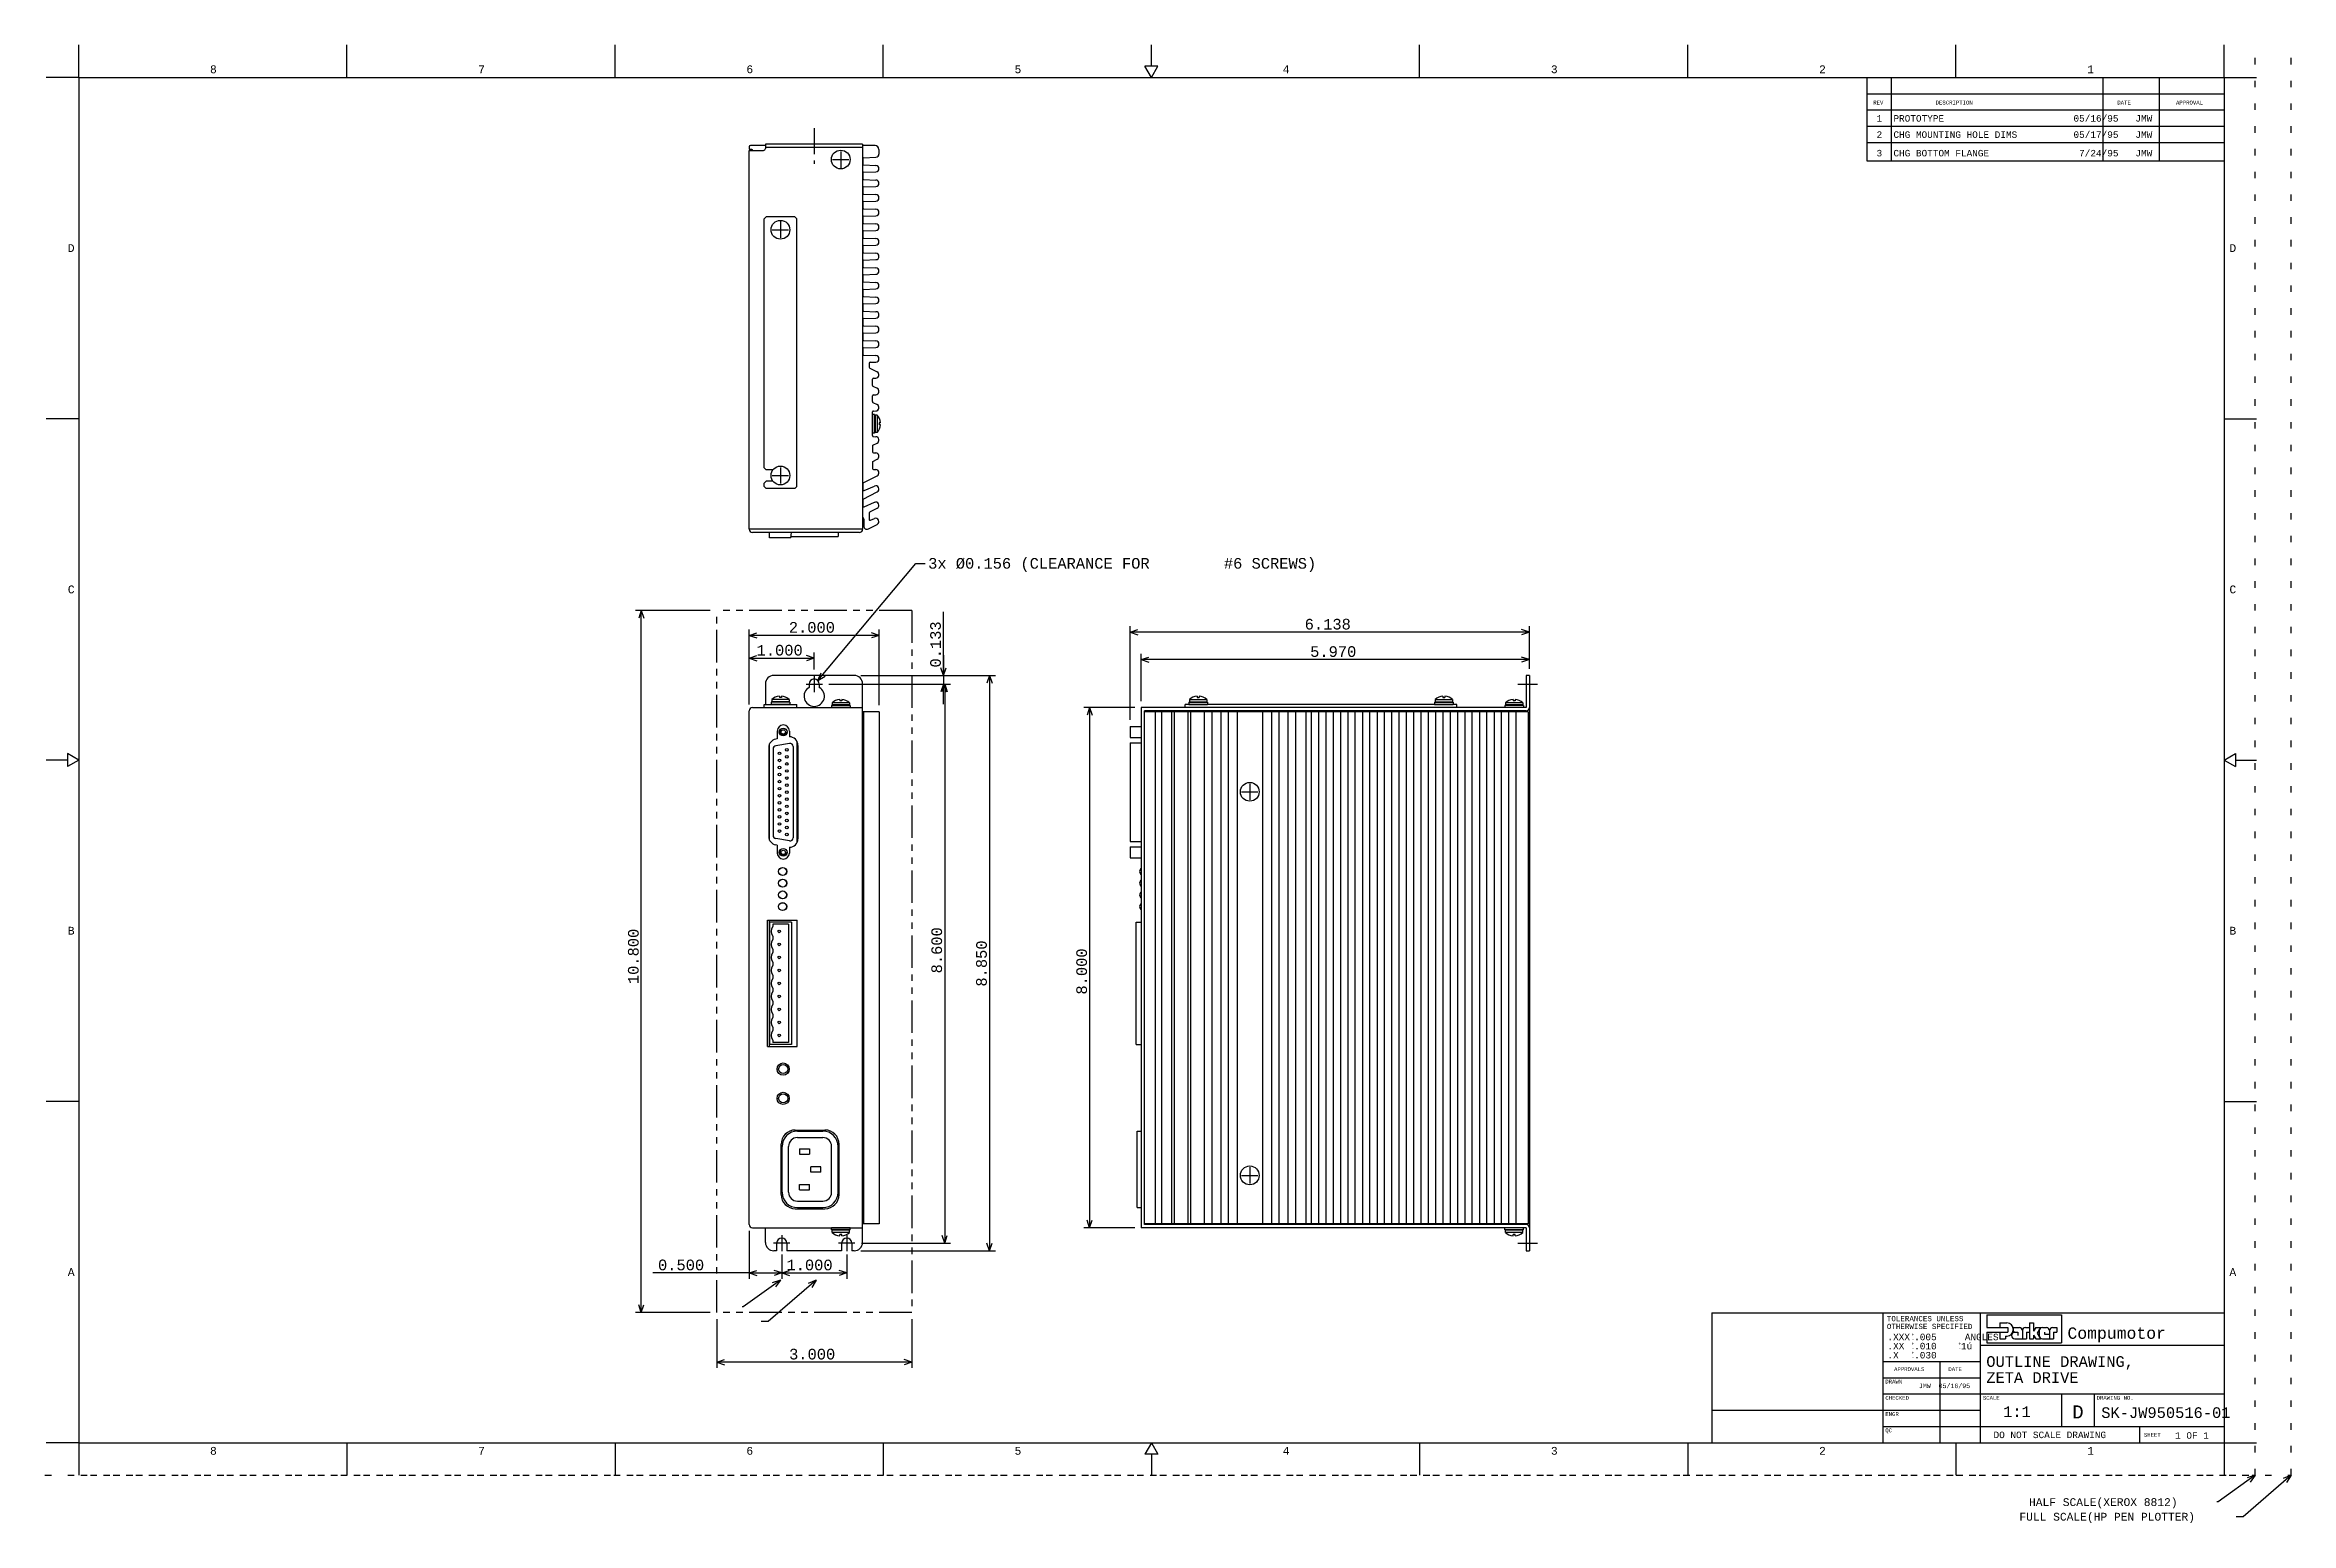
# Model space of a CAD drawing. Extents: x -10.8 to 23.7, y -4.2 to 18.5.
import ezdxf

# ---------------------------------------------------------------- set-up
doc = ezdxf.new("R2010")
doc.units = 0
for name, pattern in [('CENTER', [0.7, 0.4, -0.1, 0.1, -0.1]), ('DASHED', [0.3, 0.17, -0.13]), ('DOT', [0.25, 0, -0.25]), ('PHANTOM', [1, 0.5, -0.1, 0.1, -0.1, 0.1, -0.1])]:
    doc.linetypes.add(name, pattern=pattern)
doc.styles.get("Standard").update_dxf_attribs({"font": 'MONOTXT'})

# ---------------------------------------------------------------- blocks, each defined once
blk = doc.blocks.new('*d1')
at = {"layer": 'MC_YELLOW', "color": 2}
for p, q in [((0, 0.254996), (0, -0.480921)), ((0.499999, -0.108003), (0.499999, -0.480921)), ((0, -0.390921), (-1.484664, -0.390921)), ((0, -0.390921), (0.118108, -0.351544)), ((0, -0.390921), (0.118108, -0.430297)), ((0, -0.390921), (0.499999, -0.390921)), ((0.499999, -0.390921), (0.38189, -0.351544)), ((0.499999, -0.390921), (0.38189, -0.430297))]:
    blk.add_line(p, q, dxfattribs=at)
blk.add_text('0.500', height=0.164062, rotation=359.8999, dxfattribs=at).set_placement((-1.402558, -0.349217))
blk = doc.blocks.new('*d2')
at = {"layer": 'MC_YELLOW', "color": 2}
for p, q in [((0.499999, -0.108003), (0.499999, -0.480921)), ((1.499999, -0.108002), (1.499999, -0.480921)), ((0.499999, -0.390921), (0.618107, -0.351544)), ((0.499999, -0.390921), (0.618107, -0.430297)), ((0.499999, -0.390921), (1.499999, -0.390921)), ((1.499999, -0.390921), (1.38189, -0.351544)), ((1.499999, -0.390921), (1.38189, -0.430297))]:
    blk.add_line(p, q, dxfattribs=at)
blk.add_text('1.000', height=0.164062, rotation=359.8999, dxfattribs=at).set_placement((0.572999, -0.349217))
blk = doc.blocks.new('*d3')
at = {"layer": 'MC_YELLOW', "color": 2}
for p, q in [((-0.000002, 8.354998), (-0.000002, 9.154774)), ((-0.000002, 9.064774), (0.118106, 9.10415)), ((-0.000002, 9.064774), (0.118106, 9.025397)), ((-0.000002, 9.064774), (0.999999, 9.064774)), ((0.999999, 9.064774), (0.88189, 9.10415)), ((0.999999, 9.064774), (0.88189, 9.025397)), ((0.999999, 8.891999), (0.999999, 9.154774))]:
    blk.add_line(p, q, dxfattribs=at)
blk.add_text('1.000', height=0.164062, dxfattribs=at).set_placement((0.113633, 9.105789))
blk = doc.blocks.new('*d4')
at = {"layer": 'MC_YELLOW', "color": 2}
for p, q in [((-0.000002, 8.354998), (-0.000002, 9.506193)), ((-0.000002, 9.416193), (0.118106, 9.455569)), ((-0.000002, 9.416193), (0.118106, 9.376817)), ((1.999994, 9.416193), (-0.000002, 9.416193)), ((1.999994, 9.416193), (1.881886, 9.455569)), ((1.999994, 9.416193), (1.881886, 9.376817)), ((1.999994, 8.341999), (1.999994, 9.506193))]:
    blk.add_line(p, q, dxfattribs=at)
blk.add_text('2.000', height=0.164062, dxfattribs=at).set_placement((0.609174, 9.457209))
blk = doc.blocks.new('*d5')
at = {"layer": 'MC_YELLOW', "color": 2}
for p, q in [((2.989222, 8.8), (2.989222, 9.776025)), ((2.989222, 9.111247), (2.989222, 8.8)), ((1.224998, 8.666999), (3.079222, 8.666999)), ((1.714996, 8.8), (3.079222, 8.8)), ((2.989222, 8.8), (2.949846, 8.918108)), ((2.989222, 8.666999), (2.949846, 8.548891)), ((2.989222, 8.8), (3.028598, 8.918108)), ((2.989222, 8.8), (2.989222, 8.666999)), ((2.989222, 8.666999), (3.028598, 8.548891)), ((2.989222, 8.355752), (2.989222, 8.666999))]:
    blk.add_line(p, q, dxfattribs=at)
blk.add_text('0.133', height=0.164062, rotation=90, dxfattribs=at).set_placement((2.948203, 8.921263))
blk = doc.blocks.new('*d6')
at = {"layer": 'MC_YELLOW', "color": 2}
for p, q in [((1.224998, 8.666999), (3.097346, 8.666999)), ((3.007346, 8.666999), (2.967971, 8.548891)), ((3.007346, 8.666999), (3.046722, 8.548891)), ((3.007346, 8.666999), (3.007346, 0.066997)), ((1.724998, 0.066997), (3.097346, 0.066997)), ((3.007346, 0.066997), (2.967971, 0.185105)), ((3.007346, 0.066997), (3.046722, 0.185105))]:
    blk.add_line(p, q, dxfattribs=at)
blk.add_text('8.600', height=0.164062, rotation=90, dxfattribs=at).set_placement((2.966327, 4.216743))
blk = doc.blocks.new('*d7')
at = {"layer": 'MC_YELLOW', "color": 2}
for p, q in [((-0.600002, 9.8), (-1.749319, 9.8)), ((-1.659319, 9.8), (-1.698694, 9.681892)), ((-1.659319, 9.8), (-1.619943, 9.681892)), ((-1.659319, -0.999999), (-1.659319, 9.8)), ((-0.599999, -0.999999), (-1.749319, -0.999999)), ((-1.659319, -0.999999), (-1.698694, -0.88189)), ((-1.659319, -0.999999), (-1.619943, -0.88189))]:
    blk.add_line(p, q, dxfattribs=at)
blk.add_text('10.800', height=0.164062, rotation=89.89999, dxfattribs=at).set_placement((-1.701156, 4.051641))
blk = doc.blocks.new('*d8')
at = {"layer": 'MC_YELLOW', "color": 2}
for p, q in [((-0.499999, -1.099998), (-0.499999, -1.852592)), ((2.499996, -1.100003), (2.499996, -1.852592)), ((-0.499999, -1.762592), (-0.381891, -1.723216)), ((2.499996, -1.762592), (2.381888, -1.723216)), ((-0.499999, -1.762592), (-0.381891, -1.801968)), ((2.499996, -1.762592), (-0.499999, -1.762592)), ((2.499996, -1.762592), (2.381888, -1.801968))]:
    blk.add_line(p, q, dxfattribs=at)
blk.add_text('3.000', height=0.164062, dxfattribs=at).set_placement((0.613633, -1.721577))
blk = doc.blocks.new('*d9')
at = {"layer": 'MC_YELLOW', "color": 2}
for p, q in [((6.03, 8.405), (6.03, 9.133909)), ((6.03, 9.043909), (6.148108, 9.083285)), ((6.03, 9.043909), (6.148108, 9.004533)), ((12, 9.043909), (6.03, 9.043909)), ((12, 9.043909), (11.88189, 9.083285)), ((12, 9.043909), (11.88189, 9.004533)), ((12, 8.900002), (12, 9.133909))]:
    blk.add_line(p, q, dxfattribs=at)
blk.add_text('5.970', height=0.164062, dxfattribs=at).set_placement((8.628636, 9.084925))
blk = doc.blocks.new('*d10')
at = {"layer": 'MC_YELLOW', "color": 2}
for p, q in [((5.862, 8.115002), (5.862, 9.555299)), ((5.862, 9.465299), (5.980107, 9.504675)), ((5.862, 9.465299), (5.980107, 9.425922)), ((12, 9.465299), (5.862, 9.465299)), ((12, 9.465299), (11.88189, 9.504675)), ((12, 9.465299), (11.88189, 9.425922)), ((12, 8.900002), (12, 9.555299))]:
    blk.add_line(p, q, dxfattribs=at)
blk.add_text('6.138', height=0.164062, dxfattribs=at).set_placement((8.544636, 9.506314))
blk = doc.blocks.new('*d11')
at = {"layer": 'MC_YELLOW', "color": 2}
for p, q in [((1.714996, 8.8), (3.786073, 8.8)), ((3.696073, 8.8), (3.656697, 8.681892)), ((3.696073, 8.8), (3.735449, 8.681892)), ((3.696073, 8.8), (3.696073, -0.050002)), ((3.696073, -0.050002), (3.656697, 0.068106)), ((3.696073, -0.050002), (3.735449, 0.068106)), ((1.714996, -0.050002), (3.786073, -0.050002))]:
    blk.add_line(p, q, dxfattribs=at)
blk.add_text('8.850', height=0.164062, rotation=90, dxfattribs=at).set_placement((3.655054, 4.013634))
blk = doc.blocks.new('*d12')
at = {"layer": 'MC_YELLOW', "color": 2}
for p, q in [((5.929999, 8.304999), (5.146646, 8.304999)), ((5.236647, 8.304999), (5.19727, 8.186892)), ((5.236647, 8.304999), (5.276022, 8.186892)), ((5.236647, 8.304999), (5.236647, 0.305)), ((5.236647, 0.305), (5.19727, 0.423108)), ((5.236647, 0.305), (5.276022, 0.423108)), ((5.929998, 0.305), (5.146646, 0.305))]:
    blk.add_line(p, q, dxfattribs=at)
blk.add_text('8.000', height=0.164062, rotation=90, dxfattribs=at).set_placement((5.195628, 3.891045))

msp = doc.modelspace()

# ---------------------------------------------------------------- linework, layer by layer
at = {"layer": 'MC_BRIGHTPINKE', "color": 1}
for p, q in [((-0.000015, 16.92999), (-0.000015, 16.90199)), ((0.24999, 16.95), (0.019985, 16.95)), ((1.935986, 16.95), (1.744987, 16.95)), ((0.040984, 16.88699), (0.014985, 16.88699)), ((1.745984, 16.74849), (1.745984, 16.66649)), ((1.760458, 16.76349), (1.947725, 16.77002)), ((1.760461, 16.6515), (1.947728, 16.64496)), ((1.995985, 16.89), (1.995985, 16.81999)), ((1.745984, 16.5235), (1.745984, 16.4415)), ((1.745984, 16.29849), (1.745984, 16.21649)), ((1.760459, 16.53848), (1.947725, 16.54503)), ((1.760459, 16.31349), (1.947725, 16.32002)), ((1.760462, 16.4265), (1.947728, 16.41997)), ((1.745985, 16.0735), (1.745985, 15.9915)), ((1.760459, 16.08849), (1.947726, 16.09503)), ((1.760462, 16.20151), (1.947729, 16.19496)), ((1.760462, 15.97651), (1.947729, 15.96997)), ((1.745985, 15.8485), (1.745985, 15.7665)), ((1.745985, 15.6235), (1.745985, 15.5415)), ((1.76046, 15.86349), (1.947726, 15.87003)), ((1.76046, 15.63849), (1.947726, 15.64503)), ((1.760462, 15.75151), (1.947729, 15.74497)), ((1.745985, 15.3985), (1.745985, 15.3165)), ((1.760461, 15.41349), (1.947727, 15.42003)), ((1.760462, 15.30151), (1.947729, 15.29497)), ((1.760463, 15.52651), (1.947729, 15.51997)), ((1.745986, 15.1735), (1.745986, 15.0915)), ((1.745986, 14.9485), (1.745986, 14.8665)), ((1.760461, 15.18849), (1.947727, 15.19503)), ((1.760461, 14.96349), (1.947728, 14.97003)), ((1.760463, 15.07651), (1.94773, 15.06997)), ((1.745986, 14.7235), (1.745986, 14.6415)), ((1.760462, 14.73849), (1.947728, 14.74503)), ((1.760462, 14.51349), (1.947728, 14.52003)), ((1.760463, 14.85151), (1.94773, 14.84497)), ((1.760463, 14.62651), (1.94773, 14.61997)), ((1.745986, 14.4985), (1.745986, 14.4165)), ((1.745987, 14.2735), (1.745987, 14.1915)), ((1.760463, 14.40151), (1.94773, 14.39497)), ((1.760463, 14.28849), (1.947729, 14.29503)), ((1.760463, 14.17651), (1.947731, 14.16997)), ((1.745987, 14.0485), (1.745987, 13.9665)), ((1.745987, 13.8235), (1.745987, 13.7415)), ((1.760463, 14.0635), (1.947729, 14.07003)), ((1.760463, 13.83849), (1.947729, 13.84503)), ((1.760464, 13.95151), (1.947731, 13.94497)), ((1.760465, 13.72651), (1.947731, 13.71997)), ((1.845989, 13.602), (1.845989, 13.53929)), ((1.854179, 13.52593), (1.96869, 13.46758)), ((1.860466, 13.61699), (1.947731, 13.62003)), ((1.895988, 13.26186), (1.895988, 13.35677)), ((1.904179, 13.2485), (1.967731, 13.21612)), ((1.910465, 13.37176), (1.947734, 13.37306)), ((1.895988, 13.01186), (1.895988, 13.10205)), ((1.895988, 12.48796), (1.895988, 12.85204)), ((1.904179, 12.9985), (1.967731, 12.96612)), ((1.910462, 12.86703), (1.948463, 12.86836)), ((1.910464, 13.11704), (1.946041, 13.11828)), ((1.946038, 13.11828), (1.948462, 13.11836)), ((1.946041, 13.11828), (1.948464, 13.11837)), ((1.910463, 12.47297), (1.948465, 12.47164)), ((1.895988, 12.32814), (1.895988, 12.23796)), ((1.904178, 12.34151), (1.967731, 12.37389)), ((1.904179, 12.09151), (1.967731, 12.12389)), ((1.910464, 12.22297), (1.946041, 12.22172)), ((1.946041, 12.22173), (1.948464, 12.22164)), ((1.745987, 11.74976), (1.745987, 11.65904)), ((1.754177, 11.76312), (1.96869, 11.87243)), ((1.895988, 12.07814), (1.895988, 11.98324)), ((1.910465, 11.96825), (1.947734, 11.96695)), ((1.745987, 11.49976), (1.745987, 11.40904)), ((1.754178, 11.51313), (1.96869, 11.62243)), ((1.76685, 11.64523), (1.926446, 11.713)), ((1.76685, 11.39523), (1.926454, 11.463)), ((1.76099, 11.2015), (1.76099, 11.09819)), ((1.83369, 11.05364), (1.96869, 11.12243)), ((1.845989, 11.30071), (1.845989, 11.2015)), ((1.854178, 11.31408), (1.96869, 11.37243)), ((1.866852, 11.1877), (1.926453, 11.213)), ((1.999997, 8.241999), (1.744996, 8.241999)), ((1.76099, 0.366998), (1.760987, 8.241999)), ((1.999994, 8.241999), (1.999996, 0.366998)), ((6.07819, 0.355), (6.078192, 8.254999)), ((11.98, 8.242), (6.078192, 8.242001)), ((6.246974, 8.242001), (6.246975, 0.367)), ((6.339903, 8.242001), (6.339905, 0.367)), ((6.496974, 8.242001), (6.496975, 0.366999)), ((6.538953, 8.242001), (6.538954, 0.366999)), ((6.746974, 8.242001), (6.746975, 0.366999)), ((6.788949, 8.242001), (6.788951, 0.366999)), ((6.99875, 8.242001), (6.998752, 0.366999)), ((7.117332, 8.242001), (7.117334, 0.367)), ((7.253494, 8.242001), (7.253496, 0.367)), ((7.367332, 8.242001), (7.367334, 0.367)), ((7.503473, 8.242001), (7.503475, 0.367)), ((7.896522, 8.242001), (7.896523, 0.367)), ((8.032669, 8.241999), (8.032671, 0.367)), ((8.146532, 8.241999), (8.146534, 0.367)), ((8.282669, 8.241999), (8.282671, 0.367)), ((8.401251, 8.241999), (8.401253, 0.367)), ((8.560099, 8.241999), (8.560101, 0.367)), ((8.646479, 8.241999), (8.646481, 0.367)), ((8.757021, 8.241999), (8.757023, 0.366999)), ((8.867992, 8.241999), (8.867993, 0.366999)), ((8.982021, 8.241999), (8.982022, 0.366999)), ((9.092991, 8.241999), (9.092993, 0.366999)), ((9.20702, 8.241999), (9.207022, 0.366999)), ((9.317991, 8.241999), (9.317992, 0.366999)), ((9.43202, 8.241999), (9.432021, 0.366999)), ((9.54299, 8.241999), (9.542992, 0.366999)), ((9.657019, 8.241999), (9.657021, 0.366999)), ((9.76799, 8.241999), (9.767991, 0.366999)), ((9.882019, 8.241999), (9.88202, 0.366999)), ((9.992989, 8.241999), (9.99299, 0.366999)), ((10.10702, 8.241999), (10.10702, 0.366999)), ((10.21799, 8.241999), (10.21799, 0.366999)), ((10.33202, 8.241999), (10.33202, 0.366999)), ((10.44299, 8.241999), (10.44299, 0.366999)), ((10.55702, 8.241999), (10.55702, 0.366999)), ((10.66799, 8.241999), (10.66799, 0.366999)), ((10.78202, 8.242), (10.78202, 0.366999)), ((10.89299, 8.242), (10.89299, 0.366999)), ((11.00702, 8.242), (11.00702, 0.366999)), ((11.11799, 8.242), (11.11799, 0.366999)), ((11.23201, 8.242), (11.23202, 0.366999)), ((11.34299, 8.242), (11.34299, 0.366999)), ((11.45701, 8.242), (11.45702, 0.366999)), ((11.56798, 8.242), (11.56799, 0.366999)), ((11.68201, 8.242), (11.68202, 0.366999)), ((11.79298, 8.242), (11.79299, 0.366999)), ((11.98, 8.242), (11.98, 0.367)), ((1.999996, 0.366998), (1.744999, 0.366998)), ((11.98, 0.367), (6.07819, 0.367001))]:
    msp.add_line(p, q, dxfattribs=at)
for centre, radius, start, end in [((0.019985, 16.92999), 0.020004, 90.00018, 180), ((1.935986, 16.89), 0.059999, 0, 90), ((0.014985, 16.90199), 0.015, 180, 270), ((0.040984, 16.87199), 0.014999, 15.45855, 90.00023), ((1.760984, 16.74849), 0.015009, 91.99915, 180), ((1.760984, 16.66649), 0.015, 180, 267.9988), ((1.945983, 16.81999), 0.050003, 271.9991, 360), ((1.945983, 16.595), 0.050003, 272.0002, 447.9992), ((1.760984, 16.29849), 0.015009, 91.99915, 180), ((1.760984, 16.4415), 0.014999, 180, 268.0009), ((1.760984, 16.5235), 0.014993, 92.00119, 180), ((1.945983, 16.37), 0.050003, 272.0002, 447.9998), ((1.760984, 16.21649), 0.014999, 180, 267.9988), ((1.760985, 15.9915), 0.015, 180, 267.9997), ((1.760985, 16.0735), 0.014993, 92.00119, 180), ((1.945983, 16.14499), 0.049988, 272.0008, 447.9998), ((1.945984, 15.92), 0.05, 271.9992, 448.0008), ((1.760985, 15.8485), 0.015, 92.00029, 180), ((1.760985, 15.7665), 0.015, 180, 267.9997), ((1.760985, 15.6235), 0.015, 92.00029, 180), ((1.945984, 15.695), 0.05, 272.0003, 447.9997), ((1.760985, 15.3985), 0.015, 92.00029, 180), ((1.760985, 15.5415), 0.014999, 180, 267.9997), ((1.760985, 15.3165), 0.014999, 180, 267.9997), ((1.945984, 15.47), 0.05, 272.0003, 447.9997), ((1.945984, 15.245), 0.05, 272.0003, 447.9997), ((1.760986, 15.1735), 0.015, 92.00029, 180), ((1.760986, 15.0915), 0.015, 180, 267.9997), ((1.760986, 14.9485), 0.015, 92.00029, 180), ((1.760986, 14.8665), 0.015, 180, 267.9997), ((1.945985, 15.02), 0.05, 271.9992, 448.0008), ((1.760986, 14.7235), 0.015, 92.00029, 180), ((1.760986, 14.4985), 0.015, 92.00029, 180), ((1.760986, 14.6415), 0.014999, 180, 267.9997), ((1.945985, 14.795), 0.05, 272.0003, 447.9997), ((1.945985, 14.57), 0.05, 272.0003, 447.9997), ((1.760986, 14.4165), 0.014999, 180, 267.9997), ((1.760987, 14.2735), 0.015, 92.00029, 180), ((1.760987, 14.1915), 0.015, 180, 267.9997), ((1.945985, 14.345), 0.05, 272.0003, 447.9997), ((1.945986, 14.12), 0.05, 271.9992, 448.0008), ((1.760987, 14.0485), 0.015, 92.00029, 180), ((1.760987, 13.9665), 0.015, 180, 267.9997), ((1.760987, 13.8235), 0.015, 92.00029, 180), ((1.945986, 13.895), 0.05, 272.0003, 447.9997), ((1.760987, 13.7415), 0.014999, 180, 267.9997), ((1.860989, 13.602), 0.015, 91.99665, 180), ((1.860989, 13.53929), 0.014999, 180, 243.0016), ((1.945986, 13.67), 0.05, 272.0003, 447.9997), ((1.910988, 13.35677), 0.015, 91.99665, 180), ((1.910988, 13.26186), 0.014999, 180, 243.0016), ((1.944234, 13.17), 0.051753, 272.0001, 422.9996), ((1.945989, 13.42303), 0.05, 272.6456, 423.0005), ((1.910988, 13.10205), 0.015, 91.99665, 180), ((1.910988, 12.85204), 0.015, 92.00758, 180), ((1.910988, 13.01186), 0.014999, 180, 243.0016), ((1.944234, 12.92), 0.051753, 272.0001, 422.9996), ((1.910988, 12.48796), 0.014999, 180, 267.9961), ((1.944235, 12.42), 0.051753, 297.0004, 447.9999), ((1.910988, 12.32814), 0.014999, 116.9984, 180), ((1.910988, 12.23796), 0.014999, 180, 268.0034), ((1.944235, 12.17), 0.051753, 297.0004, 447.9999), ((1.760987, 11.74976), 0.015, 117.0017, 180), ((1.910988, 12.07814), 0.014999, 116.9984, 180), ((1.910988, 11.98324), 0.014999, 180, 268.0034), ((1.945989, 11.91698), 0.05, 296.9995, 447.3544), ((1.760987, 11.65904), 0.015, 180, 293.0049), ((1.760987, 11.40904), 0.015, 180, 293.0049), ((1.760987, 11.49976), 0.014999, 116.9984, 180), ((1.945989, 11.41698), 0.050001, 297.0005, 474.9995), ((1.945989, 11.66698), 0.05, 296.9995, 473.0073), ((1.727489, 11.2015), 0.0335, 0, 58.49048), ((1.81099, 11.09819), 0.05, 180, 297), ((1.86099, 11.30071), 0.015, 117.0017, 180), ((1.86099, 11.2015), 0.015, 180, 293.0049), ((1.945989, 11.16698), 0.050001, 297.0005, 474.9995)]:
    msp.add_arc(centre, radius, start, end, dxfattribs=at)
at = {"layer": 'MC_BROWN', "color": 1}
for p, q in [((0.230489, 15.825), (0.260489, 15.855)), ((0.230494, 11.9905), (0.23049, 15.825)), ((0.70049, 15.855), (0.260489, 15.855)), ((0.700491, 15.855), (0.730492, 15.825)), ((0.730494, 11.705), (0.730491, 15.825)), ((0.230494, 11.9905), (0.260493, 11.9605)), ((0.260494, 11.7895), (0.230494, 11.7595)), ((0.230494, 11.705), (0.230494, 11.7595)), ((0.364003, 11.9605), (0.260494, 11.9605)), ((0.364004, 11.7895), (0.260494, 11.7895)), ((0.230494, 11.705), (0.260493, 11.675)), ((0.700494, 11.675), (0.260494, 11.675)), ((0.700495, 11.675), (0.730494, 11.705)), ((0.230494, 8.304998), (0.230494, 8.354999)), ((0.230494, 8.354999), (0.730494, 8.354999)), ((0.230494, 8.304998), (0.730494, 8.304998)), ((0.730494, 8.304998), (0.730494, 8.354999)), ((10.885, 8.355), (6.705, 8.355)), ((6.705, 8.305), (6.705, 8.355)), ((10.885, 8.304999), (6.705, 8.305)), ((10.885, 8.304999), (10.885, 8.355))]:
    msp.add_line(p, q, dxfattribs=at)
at = {"layer": 'MC_DKGREEN', "color": 3}
for p in [(0.642414, 10.93875), (1.368001, 11)]:
    msp.add_line(p, (1.368001, 10.93875), dxfattribs=at)
at = {"layer": 'MC_LTBLUE', "color": 4}
for p, q in [((1.744987, 16.97), (0.24999, 16.96999)), ((0.24999, 16.96999), (0.24999, 16.90599)), ((1.744987, 16.97), (1.744999, 11.05)), ((0, 11.05), (-0.000015, 16.87599)), ((-0.000015, 16.87599), (0.21999, 16.87599)), ((1.744987, 16.92), (0.24999, 16.92)), ((1.744999, 11.2), (1.744999, 11.05)), ((1.744999, 11.048), (0, 11.048)), ((1.695, 11.00001), (0.049999, 11)), ((0.250006, 8.670001), (0.250005, 8.354999)), ((1.614997, 8.8), (0.380006, 8.8)), ((0.922006, 8.667003), (0.922006, 8.615679)), ((1.078006, 8.667003), (1.078006, 8.615671)), ((1.744997, 0.079997), (1.744997, 8.669999)), ((11.95, 8.800001), (11.95, 8.304998)), ((12, 8.800001), (11.95, 8.800001)), ((12, 8.800002), (12, -0.05)), ((0.049997, 8.304998), (1.744997, 8.304996)), ((6.03, 8.304999), (6.029998, 0.305)), ((11.95, 8.304998), (6.03, 8.304999)), ((0, 0.354997), (-0.000002, 8.254997)), ((11.95, 8.254998), (6.078, 8.254999)), ((0.300002, 7.689166), (0.3, 6.323831)), ((0.432005, 7.823201), (0.409081, 7.81916)), ((0.432002, 7.944999), (0.432002, 7.823203)), ((0.618001, 7.944999), (0.618001, 7.856)), ((0.750001, 7.724002), (0.749999, 6.288999)), ((0.432007, 6.1898), (0.409085, 6.193842)), ((0.432, 6.189795), (0.432, 6.067998)), ((0.617999, 6.156999), (0.618, 6.067998)), ((0.282999, 5.034496), (0.74, 5.034498)), ((0.283001, 3.094495), (0.282999, 5.034496)), ((0.74, 3.094497), (0.74, 5.034498)), ((0.283001, 3.094495), (0.74, 3.094497)), ((0.709, 1.807497), (1.165, 1.807496)), ((0.491001, 0.815498), (0.491, 1.589497)), ((1.383001, 0.815497), (1.383, 1.589496)), ((0.709002, 0.597498), (1.165001, 0.597497)), ((11.95, 0.354999), (6.077998, 0.355)), ((0.049998, 0.304996), (1.744998, 0.304997)), ((0.249999, 0.079999), (0.25, 0.304996)), ((0.421999, 0.066997), (0.421999, -0.050001)), ((0.577999, 0.066997), (0.577999, -0.050001)), ((1.421999, 0.066997), (1.421999, -0.050002)), ((1.577999, 0.066997), (1.577999, -0.050002)), ((11.95, 0.304999), (6.029998, 0.305)), ((11.95, 0.304999), (11.95, -0.05)), ((0.421999, -0.050001), (0.379999, -0.050001)), ((1.421999, -0.050002), (0.577999, -0.050001)), ((1.614997, -0.050002), (1.577999, -0.050002)), ((11.95, -0.05), (12, -0.05))]:
    msp.add_line(p, q, dxfattribs=at)
at = {"layer": 'MC_LTBLUE', "color": 4, "linetype": 'CENTER'}
for p, q in [((0.999999, 17.22), (0.999999, 16.67)), ((1.282986, 16.73499), (1.532986, 16.73499)), ((1.407985, 16.85999), (1.407986, 16.60999)), ((0.35549, 15.655), (0.60549, 15.655)), ((0.48049, 15.78), (0.48049, 15.53)), ((0.355494, 11.875), (0.605494, 11.875)), ((0.480494, 12), (0.480494, 11.75))]:
    msp.add_line(p, q, dxfattribs=at)
at = {"layer": 'MC_LTBLUE', "color": 4}
for centre, radius in [((0.515002, 5.784494), 0.0625), ((0.515002, 5.604493), 0.0625), ((0.515002, 5.424494), 0.0625), ((0.515002, 5.244495), 0.0625), ((0.523002, 2.744495), 0.094), ((0.523, 2.294496), 0.094)]:
    msp.add_circle(centre, radius, dxfattribs=at)
for centre, radius, start, end in [((0.21999, 16.90599), 0.029999, 270, 360), ((0.049999, 11.05), 0.05, 180, 270.0002), ((1.695, 11.05), 0.05, 270, 360), ((0.380006, 8.67), 0.13, 90, 179.9996), ((1.000006, 8.667003), 0.077999, 0, 180), ((1.614997, 8.67), 0.129999, 0, 90), ((0.049997, 8.254996), 0.05, 90, 180), ((0.999999, 8.479999), 0.1565, 119.8915, 420.1028), ((11.95, 8.304998), 0.05, 270, 360), ((0.525002, 7.944999), 0.092999, 0, 180), ((0.432002, 7.689166), 0.132, 100, 180), ((0.618001, 7.724), 0.132, 0, 90.00041), ((0.432, 6.323831), 0.132001, 180, 260), ((0.617999, 6.288999), 0.132, 270, 360), ((0.525002, 6.067998), 0.093, 180, 270), ((0.525002, 6.067998), 0.093, 270, 360), ((0.709, 1.589497), 0.217999, 90, 180), ((1.165, 1.589496), 0.217999, 0, 90), ((0.709002, 0.815498), 0.218, 180.0003, 270), ((1.165001, 0.815497), 0.217999, 270, 360), ((0.049999, 0.354997), 0.05, 180, 270), ((11.95, 0.304998), 0.05, 0, 90), ((0.379999, 0.079999), 0.13, 180, 270), ((0.499999, 0.066997), 0.077999, 0, 180), ((1.499999, 0.066997), 0.077999, 0, 180), ((1.614997, 0.079997), 0.129999, 270, 360)]:
    msp.add_arc(centre, radius, start, end, dxfattribs=at)
at = {"layer": 'MC_PINK', "color": 6}
for p, q in [((-10.31302, 17.99799), (-10.31302, 18.49799)), ((-6.188025, 17.99799), (-6.188025, 18.49799)), ((-2.063025, 17.99799), (-2.063025, 18.49799)), ((2.061975, 17.99799), (2.061975, 18.49799)), ((6.186975, 18.17299), (6.186975, 18.49799)), ((10.31198, 17.99799), (10.31198, 18.49799)), ((14.43698, 17.99799), (14.43698, 18.49799)), ((18.56197, 17.99799), (18.56197, 18.49799)), ((22.68697, 17.99799), (22.68697, 18.49799)), ((-10.31302, 17.99799), (-10.81302, 17.99799)), ((-10.31302, 17.99799), (-10.31302, -3.00201)), ((-10.31302, 17.99799), (22.68697, 17.99799)), ((6.28801, 18.17299), (6.085939, 18.17299)), ((6.186975, 17.99799), (6.085939, 18.17299)), ((6.186979, 17.99799), (6.288015, 18.17297)), ((17.18896, 17.99799), (17.18896, 17.49799)), ((17.56396, 17.99799), (17.56396, 17.49799)), ((20.81897, 17.99799), (20.81897, 17.49799)), ((21.68896, 17.99799), (21.68896, 17.49799)), ((22.68697, 17.99799), (22.68697, -3.00201)), ((22.68697, 17.99799), (23.18697, 17.99799)), ((17.18896, 17.74799), (22.68697, 17.74799)), ((17.18896, 17.49799), (22.68697, 17.49799)), ((-10.31302, 12.74799), (-10.81302, 12.74799)), ((22.68697, 12.74799), (23.18697, 12.74799)), ((-10.48803, 7.497989), (-10.81302, 7.497989)), ((-10.48803, 7.599024), (-10.48803, 7.396953)), ((-10.31302, 7.497988), (-10.48803, 7.396954)), ((-10.31302, 7.497989), (-10.48802, 7.599025)), ((22.68697, 7.497989), (22.86197, 7.599023)), ((22.68697, 7.497988), (22.86197, 7.396953)), ((22.86197, 7.599024), (22.86197, 7.396953)), ((22.86197, 7.497989), (23.18697, 7.497989)), ((-10.31302, 2.247989), (-10.81302, 2.247989)), ((22.68697, 2.247989), (23.18697, 2.247989)), ((14.80698, -1.00201), (22.68697, -1.00201)), ((14.80698, -1.00201), (14.80698, -3.00201)), ((17.43697, -1.00201), (17.43697, -3.00201)), ((18.93697, -1.00201), (18.93697, -3.00201)), ((19.03696, -1.03701), (19.03696, -1.229011)), ((19.03696, -1.03701), (20.18695, -1.03701)), ((19.03696, -1.229011), (19.35796, -1.229011)), ((19.03696, -1.29976), (19.35796, -1.29976)), ((19.03696, -1.29976), (19.03696, -1.46701)), ((19.23471, -1.15826), (19.34721, -1.15826)), ((19.23471, -1.15826), (19.23471, -1.229011)), ((19.23471, -1.29976), (19.23471, -1.40451)), ((19.32646, -1.362761), (19.32646, -1.40451)), ((19.32646, -1.362761), (19.35071, -1.362761)), ((19.35796, -1.229011), (19.35796, -1.29976)), ((19.44446, -1.22951), (19.53746, -1.22951)), ((19.44446, -1.22951), (19.44446, -1.29951)), ((19.44446, -1.29951), (19.51445, -1.29951)), ((19.51445, -1.29951), (19.51445, -1.35201)), ((19.58446, -1.27651), (19.58446, -1.40451)), ((19.63145, -1.22951), (19.69446, -1.22951)), ((19.64696, -1.29951), (19.64696, -1.40451)), ((19.64696, -1.29951), (19.69446, -1.29951)), ((19.69446, -1.159511), (19.69446, -1.40451)), ((19.69446, -1.159511), (19.75696, -1.159511)), ((19.75696, -1.159511), (19.75696, -1.286375)), ((19.75696, -1.347645), (19.75696, -1.40451)), ((19.78978, -1.22951), (19.75731, -1.285759)), ((19.75731, -1.34826), (19.78979, -1.40451)), ((19.78978, -1.22951), (19.86195, -1.22951)), ((19.86195, -1.229511), (19.81143, -1.31701)), ((19.81143, -1.31701), (19.86195, -1.404511)), ((19.84445, -1.27651), (19.84445, -1.357511)), ((19.89145, -1.22951), (19.95496, -1.22951)), ((19.9232, -1.29951), (19.9232, -1.33451)), ((19.9232, -1.33451), (20.00195, -1.33451)), ((20.00195, -1.27651), (20.00195, -1.40451)), ((20.00195, -1.27651), (20.00195, -1.40451)), ((20.04895, -1.22951), (20.11195, -1.22951)), ((20.06445, -1.29951), (20.06445, -1.40451)), ((20.06445, -1.29951), (20.11195, -1.29951)), ((20.11195, -1.22951), (20.11195, -1.29951)), ((20.18695, -1.03701), (20.18695, -1.46701)), ((18.93697, -1.50201), (22.68697, -1.50201)), ((19.03696, -1.46701), (20.18695, -1.46701)), ((19.23471, -1.40451), (19.32646, -1.40451)), ((19.46945, -1.40451), (19.64696, -1.40451)), ((19.69446, -1.40451), (19.75696, -1.40451)), ((19.78978, -1.40451), (19.86195, -1.40451)), ((19.89145, -1.40451), (20.06445, -1.40451)), ((17.43697, -1.75201), (18.93697, -1.75201)), ((17.43697, -2.00201), (18.93697, -2.00201)), ((18.31197, -1.75201), (18.31197, -3.00201)), ((17.43697, -2.25201), (22.68697, -2.25201)), ((20.18697, -2.25201), (20.18697, -2.75201)), ((20.68697, -2.25201), (20.68697, -2.75201)), ((14.80698, -2.50201), (18.93697, -2.50201)), ((17.43697, -2.75201), (22.68697, -2.75201)), ((21.38696, -2.75201), (21.38696, -3.00201)), ((-10.31302, -3.00201), (-10.81302, -3.00201)), ((-10.31302, -3.00201), (22.68697, -3.00201)), ((-10.31302, -3.00201), (-10.31302, -3.50201)), ((-6.188025, -3.00201), (-6.188025, -3.50201)), ((-2.063025, -3.00201), (-2.063025, -3.50201)), ((2.061975, -3.00201), (2.061975, -3.50201)), ((6.186974, -3.002011), (6.085938, -3.177009)), ((6.186975, -3.002013), (6.28801, -3.17701)), ((10.31198, -3.00201), (10.31198, -3.50201)), ((14.43698, -3.00201), (14.43698, -3.50201)), ((18.56197, -3.00201), (18.56197, -3.50201)), ((22.68697, -3.00201), (23.18697, -3.00201)), ((22.68697, -3.00201), (22.68697, -3.50201)), ((6.28801, -3.17701), (6.085939, -3.17701)), ((6.186975, -3.17701), (6.186975, -3.50201))]:
    msp.add_line(p, q, dxfattribs=at)
for centre, radius, start, end in [((19.34721, -1.255497), 0.097244, 0, 90), ((19.34721, -1.265523), 0.097238, 270, 360), ((19.46945, -1.35201), 0.0525, 90, 270), ((19.53746, -1.27651), 0.046997, 0, 90), ((19.63145, -1.27651), 0.047, 90, 180), ((19.89145, -1.27651), 0.047, 90, 180), ((19.89145, -1.357511), 0.046997, 180, 270), ((19.95496, -1.27651), 0.046997, 0, 90), ((20.04895, -1.27651), 0.047, 90, 180)]:
    msp.add_arc(centre, radius, start, end, dxfattribs=at)
at = {"layer": 'MC_RED', "color": 1}
for p, q in [((0.312992, 10.91874), (0.312992, 11)), ((0.638886, 10.91874), (0.312992, 10.91874)), ((0.638886, 10.91874), (0.652992, 10.99874)), ((0.313, 6.266707), (0.313003, 7.74629)), ((0.368003, 7.668383), (0.368, 6.339615)), ((0.619317, 7.75465), (0.409316, 7.717622)), ((0.678002, 7.70541), (0.678, 6.302588)), ((0.733003, 7.788797), (0.733001, 6.224204)), ((0.619319, 6.253344), (0.409318, 6.290371)), ((0.313002, 3.094495), (0.313003, 5.034497)), ((0.653003, 5.002997), (0.313003, 5.002995)), ((0.313003, 5.002995), (0.313003, 3.122995)), ((0.363004, 4.972997), (0.363004, 4.937997)), ((0.603004, 4.972997), (0.363004, 4.972997)), ((0.603004, 4.972997), (0.603003, 3.152994)), ((0.653003, 5.002997), (0.653003, 3.122995)), ((0.363001, 4.787993), (0.363001, 4.737998)), ((0.363001, 4.587994), (0.363001, 4.537998)), ((0.363001, 4.387995), (0.363001, 4.337997)), ((0.363001, 4.187994), (0.363001, 4.137999)), ((0.363001, 3.987995), (0.363001, 3.937998)), ((0.363001, 3.787994), (0.363001, 3.737997)), ((0.363003, 3.587994), (0.363003, 3.537998)), ((0.653003, 3.122995), (0.313003, 3.122995)), ((0.363003, 3.387995), (0.363003, 3.337997)), ((0.363003, 3.187994), (0.363003, 3.152994)), ((0.603003, 3.152994), (0.363003, 3.152994)), ((0.741999, 1.790998), (1.131999, 1.790998)), ((0.506001, 0.849998), (0.505999, 1.554998)), ((0.606001, 0.849998), (0.605999, 1.554998)), ((0.741999, 1.690998), (1.131999, 1.690997)), ((0.775499, 1.518497), (0.9255, 1.518498)), ((0.775499, 1.518497), (0.775501, 1.436498)), ((0.775501, 1.436498), (0.925501, 1.436499)), ((0.9255, 1.518498), (0.925501, 1.436499)), ((1.268001, 0.849998), (1.267999, 1.554997)), ((1.368001, 0.849998), (1.367999, 1.554997)), ((1.100501, 1.243497), (0.9505, 1.243498)), ((0.9505, 1.161498), (0.9505, 1.243498)), ((1.1005, 1.161497), (0.9505, 1.161498)), ((1.1005, 1.161497), (1.100501, 1.243497)), ((0.742002, 0.713999), (1.132001, 0.713998)), ((0.775501, 0.968499), (0.925502, 0.968497)), ((0.775501, 0.886499), (0.775501, 0.968499)), ((0.775501, 0.886499), (0.925502, 0.886497)), ((0.925502, 0.886497), (0.925502, 0.968497)), ((0.742002, 0.613998), (1.132001, 0.613997))]:
    msp.add_line(p, q, dxfattribs=at)
for centre, radius in [((0.523003, 7.929998), 0.06), ((0.523003, 7.929998), 0.03335), ((0.523001, 6.077997), 0.06), ((0.523001, 6.077997), 0.03335), ((0.513002, 5.784494), 0.06), ((0.513002, 5.604495), 0.06), ((0.513002, 5.424497), 0.06), ((0.513003, 5.244496), 0.06), ((0.463002, 4.862996), 0.02), ((0.462999, 4.662995), 0.02), ((0.462999, 4.462996), 0.02), ((0.463, 4.262997), 0.02), ((0.463, 4.062996), 0.02), ((0.463, 3.862995), 0.02), ((0.463002, 3.662996), 0.02), ((0.463002, 3.462996), 0.02), ((0.463002, 3.262997), 0.02), ((0.523002, 2.744496), 0.07), ((0.522999, 2.294497), 0.07)]:
    msp.add_circle(centre, radius, dxfattribs=at)
at = {"layer": 'MC_RED', "color": 1, "linetype": 'DASHED'}
for centre in [(0.523003, 7.929998), (0.523001, 6.077997)]:
    msp.add_circle(centre, 0.043, dxfattribs=at)
at = {"layer": 'MC_RED', "color": 1}
for centre, radius, start, end in [((0.418003, 7.668383), 0.05, 100.001, 180), ((0.628002, 7.70541), 0.049999, 0, 100.001), ((0.418, 6.339615), 0.05, 180, 259.9992), ((0.628, 6.302588), 0.050001, 259.9992, 360), ((0.463002, 4.862996), 0.125001, 143.1293, 216.8707), ((0.462999, 4.662995), 0.125001, 143.1293, 216.8707), ((0.462999, 4.462996), 0.125001, 143.1293, 216.8707), ((0.462999, 4.262997), 0.125001, 143.1293, 216.8707), ((0.462999, 4.062996), 0.125001, 143.1293, 216.8707), ((0.462999, 3.862997), 0.125001, 143.1293, 216.8707), ((0.463001, 3.662996), 0.125001, 143.1293, 216.8707), ((0.463001, 3.462996), 0.125001, 143.1293, 216.8707), ((0.463001, 3.262997), 0.125001, 143.1293, 216.8707), ((0.741999, 1.554998), 0.236, 90, 180), ((1.131999, 1.554997), 0.236, 0, 90), ((0.741999, 1.554998), 0.136, 90, 180), ((1.131999, 1.554997), 0.136, 0, 90), ((0.742002, 0.849998), 0.236, 180.0002, 270), ((0.742002, 0.849998), 0.136001, 180, 270), ((1.132001, 0.849998), 0.236, 270, 360), ((1.132001, 0.849998), 0.136, 270, 360)]:
    msp.add_arc(centre, radius, start, end, dxfattribs=at)
at = {"layer": 'MC_WHITE'}
for p, q in [((0.480001, -0.499997), (-0.092223, -0.911949)), ((1.030001, -0.499999), (0.291278, -1.139474)), ((0.480001, -0.499997), (0.355054, -0.540384)), ((0.480001, -0.499997), (0.402057, -0.605675)), ((1.030001, -0.499999), (0.909165, -0.551398)), ((1.030001, -0.499999), (0.961819, -0.612223)), ((-0.092223, -0.911949), (-0.109561, -0.911949)), ((0.291278, -1.139474), (0.184617, -1.139474)), ((23.16696, -3.502008), (22.59474, -3.91396)), ((23.71696, -3.502011), (22.97824, -4.141485)), ((23.16696, -3.502008), (23.04201, -3.542396)), ((23.16696, -3.502008), (23.08902, -3.607686)), ((23.71696, -3.502011), (23.59613, -3.55341)), ((23.71696, -3.502011), (23.64878, -3.614235)), ((22.59474, -3.91396), (22.57741, -3.91396)), ((22.97824, -4.141485), (22.87158, -4.141484))]:
    msp.add_line(p, q, dxfattribs=at)
at = {"layer": 'MC_YELLOW', "color": 2, "linetype": 'DOT'}
for p, q in [((23.16698, -3.50201), (23.16698, 18.49799)), ((23.71696, -3.50201), (23.71696, 18.49799)), ((-10.83302, -3.50201), (23.16698, -3.50201)), ((-10.28303, -3.50201), (23.71696, -3.50201))]:
    msp.add_line(p, q, dxfattribs=at)
at = {"layer": 'MC_YELLOW', "color": 2}
for p, q in [((17.18896, 17.49799), (17.18896, 16.71298)), ((17.56396, 17.49799), (17.56396, 16.71298)), ((20.81897, 17.49799), (20.81897, 16.71298)), ((21.68896, 17.49799), (21.68896, 16.71298)), ((17.18896, 17.24799), (22.68697, 17.24799)), ((17.18896, 16.99799), (22.68697, 16.99799)), ((17.18896, 16.71298), (22.68697, 16.71298)), ((1.928082, 12.81442), (1.895988, 12.81442)), ((1.895988, 12.81442), (1.895988, 12.52558)), ((1.928082, 12.81442), (1.928082, 12.52558)), ((1.936105, 12.80399), (1.936105, 12.53601)), ((1.968198, 12.80399), (1.936105, 12.80399)), ((1.968198, 12.80399), (1.968198, 12.53601)), ((1.928082, 12.52558), (1.895988, 12.52558)), ((1.936105, 12.739), (1.928082, 12.739)), ((1.936105, 12.601), (1.928082, 12.601)), ((1.968198, 12.53601), (1.936105, 12.53601)), ((2.000292, 12.68605), (2.000292, 12.65395)), ((2.020494, 12.68605), (2.000292, 12.68605)), ((2.020494, 12.65395), (2.000292, 12.65395)), ((1.057733, 8.719459), (2.561534, 10.52394)), ((2.561534, 10.52394), (2.708485, 10.52394)), ((1.057733, 8.719459), (1.106857, 8.841236)), ((1.057733, 8.719459), (1.168659, 8.789732)), ((0.624913, 8.387092), (0.336076, 8.387092)), ((0.336076, 8.387092), (0.336076, 8.354999)), ((0.624913, 8.354999), (0.336076, 8.354999)), ((0.614482, 8.427208), (0.346505, 8.427208)), ((0.346505, 8.427208), (0.346505, 8.395115)), ((0.614482, 8.395115), (0.346505, 8.395115)), ((0.411494, 8.395115), (0.411494, 8.387092)), ((0.464446, 8.479503), (0.464446, 8.459301)), ((0.496541, 8.459301), (0.464446, 8.459301)), ((0.496541, 8.479503), (0.496541, 8.459301)), ((0.549495, 8.395115), (0.549495, 8.387092)), ((0.614482, 8.427208), (0.614482, 8.395115)), ((0.624913, 8.387092), (0.624913, 8.354999)), ((1.552404, 8.33709), (1.263567, 8.33709)), ((1.263567, 8.33709), (1.263567, 8.304996)), ((1.552404, 8.304996), (1.263567, 8.304996)), ((1.541973, 8.377206), (1.273996, 8.377206)), ((1.273996, 8.377206), (1.273996, 8.345113)), ((1.541973, 8.345113), (1.273996, 8.345113)), ((1.338985, 8.345113), (1.338985, 8.33709)), ((1.391937, 8.429501), (1.391937, 8.409299)), ((1.424032, 8.409299), (1.391937, 8.409299)), ((1.424032, 8.429501), (1.424032, 8.409299)), ((1.476986, 8.345113), (1.476986, 8.33709)), ((1.541973, 8.377206), (1.541973, 8.345113)), ((1.552404, 8.33709), (1.552404, 8.304996)), ((6.76058, 8.387094), (7.049418, 8.387094)), ((6.76058, 8.387094), (6.76058, 8.355)), ((6.76058, 8.355), (7.049418, 8.355)), ((6.771011, 8.42721), (7.038988, 8.42721)), ((6.771011, 8.42721), (6.771011, 8.395117)), ((6.771011, 8.395117), (7.038988, 8.395117)), ((6.835999, 8.395117), (6.835999, 8.387094)), ((6.888953, 8.479506), (6.888953, 8.459304)), ((6.888953, 8.459304), (6.921047, 8.459304)), ((6.921047, 8.479506), (6.921047, 8.459304)), ((6.974, 8.395117), (6.974, 8.387094)), ((7.038988, 8.42721), (7.038988, 8.395117)), ((7.049418, 8.387094), (7.049418, 8.355)), ((10.54058, 8.387093), (10.82942, 8.387093)), ((10.54058, 8.387093), (10.54058, 8.355)), ((10.54058, 8.355), (10.82942, 8.355)), ((10.55101, 8.42721), (10.81899, 8.42721)), ((10.55101, 8.42721), (10.55101, 8.395116)), ((10.55101, 8.395116), (10.81899, 8.395116)), ((10.616, 8.395116), (10.616, 8.387093)), ((10.66895, 8.479505), (10.66895, 8.459303)), ((10.66895, 8.459303), (10.70105, 8.459303)), ((10.70105, 8.479505), (10.70105, 8.459303)), ((10.754, 8.395116), (10.754, 8.387093)), ((10.81899, 8.42721), (10.81899, 8.395116)), ((10.82942, 8.387093), (10.82942, 8.355)), ((11.90942, 8.337091), (11.62058, 8.337091)), ((11.62058, 8.337091), (11.62058, 8.304998)), ((11.90942, 8.304998), (11.62058, 8.304998)), ((11.89899, 8.377208), (11.63101, 8.377208)), ((11.63101, 8.377208), (11.63101, 8.345115)), ((11.89899, 8.345115), (11.63101, 8.345115)), ((11.696, 8.345115), (11.696, 8.337091)), ((11.74895, 8.429502), (11.74895, 8.409301)), ((11.78105, 8.409301), (11.74895, 8.409301)), ((11.78105, 8.429502), (11.78105, 8.409301)), ((11.834, 8.345115), (11.834, 8.337091)), ((11.89899, 8.377208), (11.89899, 8.345115)), ((11.90942, 8.337091), (11.90942, 8.304998)), ((5.862, 8.015001), (5.861999, 7.845001)), ((5.862, 8.015001), (6.03, 8.015001)), ((5.861999, 7.845001), (6.03, 7.845001)), ((5.861999, 7.765001), (6.03, 7.765)), ((5.861999, 7.765001), (5.861999, 6.243001)), ((5.861999, 6.243001), (6.029999, 6.243)), ((5.861999, 6.163001), (5.861998, 5.993001)), ((5.861998, 5.993001), (6.029999, 5.993)), ((5.861999, 6.163001), (6.029999, 6.163)), ((5.9513, 3.122999), (5.951301, 5.003001)), ((5.951301, 5.003001), (6.029999, 5.003001)), ((5.9513, 3.122999), (6.029999, 3.122999)), ((5.968749, 0.614), (5.96875, 1.791)), ((5.96875, 1.791), (6.029999, 1.791)), ((5.968749, 0.614), (6.029998, 0.614)), ((1.263555, 0.272906), (1.263555, 0.304999)), ((1.552392, 0.304998), (1.263555, 0.304999)), ((1.552392, 0.272905), (1.263555, 0.272906)), ((1.541961, 0.264882), (1.273984, 0.264883)), ((1.273984, 0.23279), (1.273984, 0.264883)), ((1.541961, 0.232789), (1.273984, 0.23279)), ((1.338973, 0.264883), (1.338973, 0.272906)), ((1.42402, 0.200696), (1.391925, 0.200696)), ((1.391925, 0.180494), (1.391925, 0.200696)), ((1.42402, 0.180494), (1.42402, 0.200696)), ((1.476974, 0.264882), (1.476974, 0.272905)), ((1.541961, 0.232789), (1.541961, 0.264882)), ((1.552392, 0.272905), (1.552392, 0.304998)), ((11.62057, 0.272872), (11.62057, 0.304965)), ((11.90941, 0.304964), (11.62057, 0.304965)), ((11.90941, 0.272871), (11.62057, 0.272872)), ((11.89898, 0.264848), (11.631, 0.264849)), ((11.631, 0.232756), (11.631, 0.264849)), ((11.89898, 0.232755), (11.631, 0.232756)), ((11.69599, 0.264849), (11.69599, 0.272872)), ((11.78104, 0.200663), (11.74894, 0.200663)), ((11.74894, 0.180461), (11.74894, 0.200663)), ((11.78104, 0.180461), (11.78104, 0.200663)), ((11.83399, 0.264849), (11.83399, 0.272872)), ((11.89898, 0.232755), (11.89898, 0.264848)), ((11.90941, 0.272871), (11.90941, 0.304964))]:
    msp.add_line(p, q, dxfattribs=at)
at = {"layer": 'MC_YELLOW', "color": 2, "linetype": 'PHANTOM'}
for p, q in [((-0.499999, -0.999999), (-0.500002, 9.8)), ((2.499994, 9.8), (-0.500002, 9.8)), ((2.499994, 9.8), (2.499996, -1.000004)), ((2.499996, -1.000004), (-0.499999, -0.999999))]:
    msp.add_line(p, q, dxfattribs=at)
at = {"layer": 'MC_YELLOW', "color": 2, "linetype": 'CENTER'}
for p, q in [((0.874999, 8.666999), (1.124999, 8.666999)), ((0.999999, 8.791999), (0.999999, 8.541999)), ((11.825, 8.667), (12.125, 8.667)), ((7.574997, 7.010001), (7.824997, 7.010001)), ((7.699997, 7.135001), (7.699997, 6.885001)), ((7.574996, 1.11), (7.824996, 1.11)), ((7.699996, 1.235), (7.699996, 0.985)), ((0.624999, 0.066997), (0.374999, 0.066997)), ((0.499999, 0.191997), (0.499999, -0.058003)), ((1.624999, 0.066997), (1.374999, 0.066997)), ((1.499999, 0.191997), (1.499999, -0.058003)), ((11.825, 0.066998), (12.125, 0.066998))]:
    msp.add_line(p, q, dxfattribs=at)
at = {"layer": 'MC_YELLOW', "color": 2}
for centre, radius in [((1.407986, 16.73499), 0.1445), ((0.48049, 15.655), 0.1445), ((0.480494, 11.875), 0.1445), ((0.466994, 7.601662), 0.02), ((0.578995, 7.655994), 0.02), ((0.466994, 7.492995), 0.02), ((0.466994, 7.384329), 0.02), ((0.466994, 7.275662), 0.02), ((0.578995, 7.547328), 0.02), ((0.578995, 7.438662), 0.02), ((0.578995, 7.329995), 0.02), ((0.466994, 7.166996), 0.02), ((0.466994, 7.05833), 0.02), ((0.466995, 6.949663), 0.02), ((0.578995, 7.221329), 0.02), ((0.578995, 7.112662), 0.02), ((0.578995, 7.003996), 0.02), ((0.578996, 6.895329), 0.02), ((7.699997, 7.010001), 0.1445), ((0.466996, 6.840997), 0.02), ((0.466997, 6.73233), 0.02), ((0.466998, 6.623664), 0.02), ((0.578997, 6.786663), 0.02), ((0.578998, 6.677997), 0.02), ((0.578999, 6.56933), 0.02), ((0.466999, 6.514997), 0.02), ((0.467, 6.406331), 0.02), ((0.579, 6.460664), 0.02), ((0.579, 6.351997), 0.02), ((7.699996, 1.11), 0.1445)]:
    msp.add_circle(centre, radius, dxfattribs=at)
for centre, radius, start, end in [((1.825159, 12.67), 0.195992, 4.696245, 43.12883), ((1.825159, 12.67), 0.195992, 316.8712, 355.3038), ((0.480494, 8.28417), 0.195993, 94.69653, 133.129), ((0.480494, 8.28417), 0.195992, 46.87137, 85.30376), ((1.407986, 8.234168), 0.195993, 94.69653, 133.1288), ((1.407986, 8.234168), 0.195992, 46.87117, 85.30376), ((6.905, 8.284171), 0.195993, 94.69653, 133.1288), ((6.905, 8.284171), 0.195992, 46.87117, 85.30376), ((10.685, 8.28417), 0.195992, 94.69624, 133.1288), ((10.685, 8.28417), 0.195992, 46.87117, 85.30376), ((11.765, 8.23417), 0.195992, 94.69624, 133.1288), ((11.765, 8.23417), 0.195992, 46.87117, 85.30376), ((6.065001, 5.7845), 0.06, 125.6887, 234.3119), ((6.065001, 5.604502), 0.06, 125.6874, 234.3127), ((6.065001, 5.424501), 0.06, 125.6874, 234.3127), ((6.065001, 5.244501), 0.06, 125.6874, 234.3127), ((1.407973, 0.375828), 0.195992, 226.8712, 265.3035), ((1.407973, 0.375828), 0.195992, 274.6963, 313.1287), ((11.76499, 0.375793), 0.195993, 226.871, 265.3035), ((11.76499, 0.375793), 0.195992, 274.6963, 313.1284)]:
    msp.add_arc(centre, radius, start, end, dxfattribs=at)

# ---------------------------------------------------------------- block references
at = {"layer": 'MC_WHITE'}
for name in ['*d7', '*d5', '*d4', '*d10', '*d3', '*d9', '*d6', '*d11', '*d12', '*d1', '*d2', '*d8']:
    msp.add_blockref(name, (0, 0), dxfattribs=at)

# ---------------------------------------------------------------- texts
at = {"layer": 'MC_PINK', "color": 6}
for s, height, p in [('8', 0.12, (-8.29338, 18.06299)), ('7', 0.12, (-4.168382, 18.06299)), ('6', 0.12, (-0.043382, 18.06299)), ('5', 0.12, (4.081618, 18.06299)), ('4', 0.12, (8.206618, 18.06299)), ('3', 0.12, (12.33162, 18.06299)), ('2', 0.12, (16.45661, 18.06299)), ('1', 0.12, (20.58161, 18.06299)), ('REV', 0.06, (17.29017, 17.58134)), ('DESCRIPTION', 0.06, (18.24937, 17.58134)), ('DATE', 0.06, (21.04399, 17.58134)), ('APPROVAL', 0.06, (21.9468, 17.58134)), ('D', 0.12, (-10.48088, 15.31299)), ('D', 0.12, (22.76911, 15.31299)), ('C', 0.12, (-10.48088, 10.06299)), ('C', 0.12, (22.76911, 10.06299)), ('B', 0.12, (-10.48088, 4.812989)), ('B', 0.12, (22.76911, 4.812989)), ('A', 0.12, (-10.48088, -0.43701)), ('A', 0.12, (22.76911, -0.43701)), ('TOLERANCES UNLESS', 0.08, (17.49957, -1.133324)), ('OTHERWISE SPECIFIED', 0.08, (17.49957, -1.253324)), ('.XXX  ', 0.099999, (17.50863, -1.425761)), ('+', 0.05, (17.87974, -1.363261)), ('.005     ANGLES', 0.099999, (17.9195, -1.425761)), ('Compumotor', 0.174999, (20.27736, -1.403738)), ('.XX   ', 0.099999, (17.50863, -1.56576)), ('.X    ', 0.099999, (17.50863, -1.70576)), ('+', 0.05, (17.87974, -1.50326)), ('+', 0.05, (17.87974, -1.643261)), ('-', 0.05, (17.87974, -1.438261)), ('-', 0.05, (17.87974, -1.57826)), ('-', 0.05, (17.87974, -1.718261)), ('.010       ', 0.099999, (17.9195, -1.56576)), ('.030', 0.099999, (17.9195, -1.70576)), ('+', 0.05, (18.59987, -1.50326)), ('-', 0.05, (18.59987, -1.57826)), ('1ú', 0.099999, (18.63963, -1.56576)), ('DRAWN', 0.06, (17.47553, -2.09201)), ('APPROVALS', 0.06, (17.60999, -1.900604)), ('DATE', 0.06, (18.44554, -1.900604)), ('CHECKED', 0.06, (17.47553, -2.34201)), ('SCALE', 0.06, (18.97553, -2.34201)), ('DRAWING NO.', 0.06, (20.72553, -2.34201)), ('ENGR', 0.06, (17.47553, -2.59201)), ('D', 0.2, (20.35229, -2.628024)), ('8', 0.12, (-8.29338, -3.18701)), ('7', 0.12, (-4.168382, -3.18701)), ('6', 0.12, (-0.043382, -3.18701)), ('5', 0.12, (4.081618, -3.18701)), ('4', 0.12, (8.206618, -3.18701)), ('3', 0.12, (12.33162, -3.18701)), ('2', 0.12, (16.45661, -3.18701)), ('QC', 0.06, (17.47553, -2.84201)), ('DO NOT SCALE DRAWING', 0.099999, (19.14036, -2.931447)), ('1', 0.12, (20.58161, -3.18701)), ('SHEET', 0.06, (21.45211, -2.911447))]:
    msp.add_text(s, height=height, dxfattribs=at).set_placement(p)
at = {"layer": 'MC_WHITE'}
for s, p in [('FULL SCALE(HP PEN PLOTTER)', (19.53835, -4.200344)), ('HALF SCALE(XEROX 8812)', (19.68587, -3.97594))]:
    msp.add_text(s, height=0.12, dxfattribs=at).set_placement(p)
at = {"layer": 'MC_YELLOW', "color": 2}
for s, height, p in [('1  PROTOTYPE                       05/16/95   JMW', 0.099999, (17.34084, 17.31824)), ('2  CHG MOUNTING HOLE DIMS          05/17/95   JMW', 0.099999, (17.34084, 17.06824)), ('3  CHG BOTTOM FLANGE                7/24/95   JMW', 0.099999, (17.34084, 16.78324)), ('3x %%C0.156 (CLEARANCE FOR', 0.164062, (2.752128, 10.44191)), ('  #6 SCREWS)', 0.164062, (7.017728, 10.44191)), ('OUTLINE DRAWING,', 0.164062, (19.02873, -1.835539)), ('ZETA DRIVE', 0.164062, (19.02873, -2.081632)), ('JMW  05/16/95', 0.07, (17.99265, -2.162349)), ('1:1', 0.164062, (19.28764, -2.606502)), ('SK-JW950516-01', 0.164062, (20.79752, -2.621251)), ('1 OF 1', 0.099999, (21.93316, -2.940553))]:
    msp.add_text(s, height=height, dxfattribs=at).set_placement(p)

doc.saveas('drawing.dxf')
